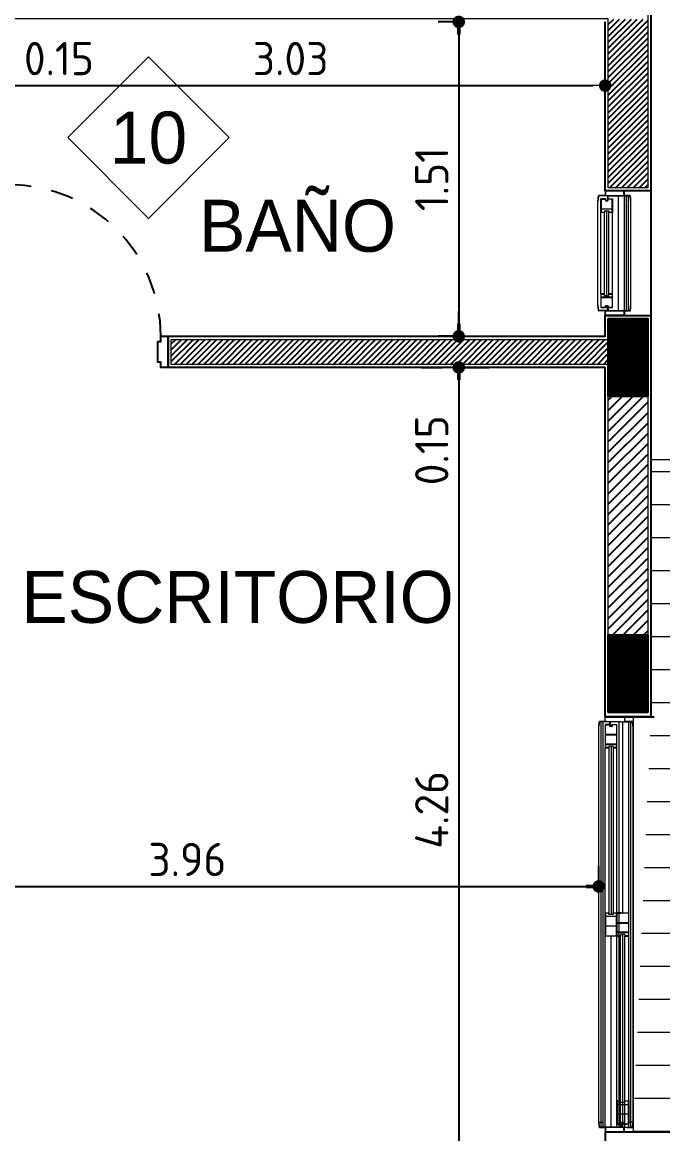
# Model space of a CAD drawing. Extents: x 233 to 569, y -241 to -74.
# Drawn here: x 253.96 to 257.04, y -186.15 to -180.8 of the extents above; entities that cross this region are included whole.
import ezdxf
from ezdxf.enums import TextEntityAlignment as Align

# ---------------------------------------------------------------- set-up
doc = ezdxf.new("R2010")
doc.units = 0
doc.header["$MEASUREMENT"] = 0
doc.linetypes.add('ACAD_ISO02W100', pattern=[15, 12, -3])
doc.linetypes.add('DOT2', pattern=[0.125, 0, -0.125])
doc.layers.get('0').update_dxf_attribs({"linetype": 'CONTINUOUS', "lineweight": 50})
doc.layers.get('DEFPOINTS').update_dxf_attribs({"linetype": 'CONTINUOUS'})
for name, color, linetype in [('2D PB ABERTURAS CORTE', 1, 'CONTINUOUS'), ('2D PB MUROS MAMP. HATCH', 10, 'CONTINUOUS'), ('2D PB MUROS MAMPOSTERIAS', 1, 'CONTINUOUS'), ('2D PB MUROS REVOQUES', 7, 'CONTINUOUS'), ('2D PB SOLADO DECK EXTERIOR', 9, 'CONTINUOUS'), ('2D PLATEA ESTRUCTURA COLUMNAS BORDES', 7, 'CONTINUOUS'), ('2D PLATEA ESTRUCTURA COLUMNAS HATCH', 92, 'CONTINUOUS')]:
    doc.layers.add(name, color=color, linetype=linetype)
for name, color, linetype, lineweight in [('2D PB ABERTURAS VISTA', 1, 'CONTINUOUS', 9), ('AUXILIAR', 8, 'CONTINUOUS', 9), ('COTAS', 1, 'CONTINUOUS', 9), ('GRAFISMOS', 8, 'CONTINUOUS', 13), ('TEXTOGREEN', 3, 'CONTINUOUS', 40)]:
    doc.layers.add(name, color=color, linetype=linetype, lineweight=lineweight)
doc.styles.add('ARIAL', font='')
doc.styles.get("Standard").update_dxf_attribs({"font": 'bahnschrift.ttf'})
doc.styles.add('SWISSLTCNBT', font='bahnschrift.ttf')
doc.styles.get('ARIAL').set_extended_font_data('DIN')
doc.dimstyles.new('PLANTA', dxfattribs={"dimscale": 0, "dimtxt": 0.16, "dimasz": 0.06, "dimexe": 0.18, "dimexo": 0, "dimgap": 0.05, "dimtad": 1, "dimzin": 0, "dimdsep": 46, "dimtxsty": 'ARIAL', "dimblk1": 'DOT', "dimblk2": 'DOT', "dimsah": 1, "dimcen": 0.09, "dimclrd": 1, "dimclre": 1, "dimclrt": 3, "dimadec": 0, "dimazin": 0, "dimtfac": 1, "dimtofl": 0, "dimtmove": 0, "dimatfit": 3, "dimldrblk": 'DOT', "dimfxl": 0.18, "dimtolj": 1, "dimtzin": 0, "dimarcsym": 0})
pattern_1 = [(45, (-132.286063, -53.149484), (-0.0141421356, 0.0141421356), [])]

# ---------------------------------------------------------------- blocks, each defined once
blk = doc.blocks.new('_DOT')
at = {"color": 0, "linetype": 'ByBlock'}
blk.add_line((-0.5, 0), (-1, 0), dxfattribs=at)
at = {"color": 0, "linetype": 'ByBlock', "const_width": 0.5}
blk.add_lwpolyline([(-0.25, 0, 1), (0.25, 0, 1)], format="xyb", close=True, dxfattribs=at)
blk = doc.blocks.new('*D170')
at = {"color": 1, "linetype": 'DOT2', "lineweight": -2, "transparency": 16777216}
for p, q in [((256.0563, -180.8003), (255.8759, -180.8003)), ((256.0563, -182.3138), (255.8759, -182.3138))]:
    blk.add_line(p, q, dxfattribs=at)
at = {"color": 1, "lineweight": -2, "transparency": 16777216}
blk.add_line((256.0559, -180.8603), (256.0559, -182.2538), dxfattribs=at)
at = {"layer": 'DEFPOINTS', "color": 0, "transparency": 16777216}
for p in [(256.0563, -180.8003), (256.0559, -182.3138), (256.0563, -182.3138)]:
    blk.add_point(p, dxfattribs=at)
at = {"color": 1, "lineweight": -2, "transparency": 16777216, "xscale": 0.06, "yscale": 0.06, "zscale": 0.06}
for p, rotation in [((256.0559, -180.8003), 90), ((256.0559, -182.3138), 270)]:
    blk.add_blockref('_DOT', p, dxfattribs=dict(at, rotation=rotation))
at = {"color": 3, "transparency": 16777216, "insert": (255.9259, -181.557), "char_height": 0.16, "attachment_point": 5, "rotation": 90, "style": 'ARIAL'}
blk.add_mtext('\\A1;1.51', dxfattribs=at)
blk = doc.blocks.new('*D171')
at = {"color": 1, "linetype": 'DOT2', "lineweight": -2, "transparency": 16777216}
for p, q in [((256.0559, -182.4638), (256.2359, -182.4638)), ((256.0559, -186.7226), (256.2359, -186.7226))]:
    blk.add_line(p, q, dxfattribs=at)
at = {"color": 1, "lineweight": -2, "transparency": 16777216}
blk.add_line((256.0559, -182.5238), (256.0559, -186.6626), dxfattribs=at)
at = {"layer": 'DEFPOINTS', "color": 0, "transparency": 16777216}
for p in [(256.0559, -182.4638), (256.0559, -186.7226), (256.0559, -186.7226)]:
    blk.add_point(p, dxfattribs=at)
at = {"color": 1, "lineweight": -2, "transparency": 16777216, "xscale": 0.06, "yscale": 0.06, "zscale": 0.06}
for p, rotation in [((256.0559, -182.4638), 90), ((256.0559, -186.7226), 270)]:
    blk.add_blockref('_DOT', p, dxfattribs=dict(at, rotation=rotation))
at = {"color": 3, "transparency": 16777216, "insert": (255.9259, -184.5932), "char_height": 0.16, "attachment_point": 5, "rotation": 90, "style": 'ARIAL'}
blk.add_mtext('\\A1;4.26', dxfattribs=at)
blk = doc.blocks.new('*D172')
at = {"color": 1, "linetype": 'DOT2', "lineweight": -2, "transparency": 16777216}
for p, q in [((252.7709, -184.9621), (252.7709, -184.7821)), ((256.7292, -184.9621), (256.7292, -184.7821))]:
    blk.add_line(p, q, dxfattribs=at)
at = {"color": 1, "lineweight": -2, "transparency": 16777216}
blk.add_line((252.8309, -184.9621), (256.6692, -184.9621), dxfattribs=at)
at = {"layer": 'DEFPOINTS', "color": 0, "transparency": 16777216}
for p in [(252.7709, -184.9621), (256.7292, -184.9621), (256.7292, -184.9621)]:
    blk.add_point(p, dxfattribs=at)
at = {"color": 1, "lineweight": -2, "transparency": 16777216, "xscale": 0.06, "yscale": 0.06, "zscale": 0.06, "rotation": 180}
blk.add_blockref('_DOT', (252.7709, -184.9621), dxfattribs=at)
at = {"color": 1, "lineweight": -2, "transparency": 16777216, "xscale": 0.06, "yscale": 0.06, "zscale": 0.06}
blk.add_blockref('_DOT', (256.7292, -184.9621), dxfattribs=at)
at = {"color": 3, "transparency": 16777216, "insert": (254.75, -184.8321), "char_height": 0.16, "attachment_point": 5, "style": 'ARIAL'}
blk.add_mtext('\\A1;3.96', dxfattribs=at)
blk = doc.blocks.new('*D176')
at = {"color": 1, "lineweight": -2, "transparency": 16777216}
for p, q in [((256.0559, -182.2538), (256.0559, -182.1938)), ((256.0559, -182.5238), (256.0559, -183.1409))]:
    blk.add_line(p, q, dxfattribs=at)
at = {"color": 1, "linetype": 'DOT2', "lineweight": -2, "transparency": 16777216}
for p, q in [((255.8759, -182.3138), (256.2359, -182.3138)), ((255.8759, -182.4638), (256.2359, -182.4638))]:
    blk.add_line(p, q, dxfattribs=at)
at = {"layer": 'DEFPOINTS', "color": 0, "transparency": 16777216}
for p in [(255.8759, -182.3138), (255.8759, -182.4638), (256.0559, -182.4638)]:
    blk.add_point(p, dxfattribs=at)
at = {"color": 1, "lineweight": -2, "transparency": 16777216, "xscale": 0.06, "yscale": 0.06, "zscale": 0.06}
for p, rotation in [((256.0559, -182.3138), 270), ((256.0559, -182.4638), 90)]:
    blk.add_blockref('_DOT', p, dxfattribs=dict(at, rotation=rotation))
at = {"color": 3, "transparency": 16777216, "insert": (255.9259, -182.8624), "char_height": 0.16, "attachment_point": 5, "rotation": 90, "style": 'ARIAL'}
blk.add_mtext('\\A1;0.15', dxfattribs=at)
blk = doc.blocks.new('*D217')
at = {"layer": 'COTAS', "color": 1, "linetype": 'DOT2', "lineweight": -2, "transparency": 16777216}
for p, q in [((253.7335, -181.107), (253.7335, -180.927)), ((256.7603, -181.107), (256.7603, -180.927))]:
    blk.add_line(p, q, dxfattribs=at)
at = {"layer": 'COTAS', "color": 1, "lineweight": -2, "transparency": 16777216}
blk.add_line((253.7935, -181.107), (256.7003, -181.107), dxfattribs=at)
at = {"layer": 'DEFPOINTS', "color": 0, "transparency": 16777216}
for p in [(253.7335, -181.107), (256.7603, -181.107), (256.7603, -181.107)]:
    blk.add_point(p, dxfattribs=at)
at = {"layer": 'COTAS', "color": 1, "lineweight": -2, "transparency": 16777216, "xscale": 0.06, "yscale": 0.06, "zscale": 0.06, "rotation": 180}
blk.add_blockref('_DOT', (253.7335, -181.107), dxfattribs=at)
at = {"layer": 'COTAS', "color": 1, "lineweight": -2, "transparency": 16777216, "xscale": 0.06, "yscale": 0.06, "zscale": 0.06}
blk.add_blockref('_DOT', (256.7603, -181.107), dxfattribs=at)
at = {"layer": 'COTAS', "color": 3, "transparency": 16777216, "insert": (255.2469, -180.977), "char_height": 0.16, "attachment_point": 5, "style": 'ARIAL'}
blk.add_mtext('\\A1;3.03', dxfattribs=at)
blk = doc.blocks.new('*D218')
at = {"layer": 'COTAS', "color": 1, "linetype": 'DOT2', "lineweight": -2, "transparency": 16777216}
for p, q in [((253.5835, -181.1862), (253.5835, -180.927)), ((253.7335, -181.1862), (253.7335, -180.927))]:
    blk.add_line(p, q, dxfattribs=at)
at = {"layer": 'COTAS', "color": 1, "lineweight": -2, "transparency": 16777216}
for p, q in [((253.5235, -181.107), (253.4635, -181.107)), ((253.7935, -181.107), (254.4107, -181.107))]:
    blk.add_line(p, q, dxfattribs=at)
at = {"layer": 'DEFPOINTS', "color": 0, "transparency": 16777216}
for p in [(253.7335, -181.107), (253.5835, -181.1862), (253.7335, -181.1862)]:
    blk.add_point(p, dxfattribs=at)
at = {"layer": 'COTAS', "color": 1, "lineweight": -2, "transparency": 16777216, "xscale": 0.06, "yscale": 0.06, "zscale": 0.06}
blk.add_blockref('_DOT', (253.5835, -181.107), dxfattribs=at)
at = {"layer": 'COTAS', "color": 1, "lineweight": -2, "transparency": 16777216, "xscale": 0.06, "yscale": 0.06, "zscale": 0.06, "rotation": 180}
blk.add_blockref('_DOT', (253.7335, -181.107), dxfattribs=at)
at = {"layer": 'COTAS', "color": 3, "transparency": 16777216, "insert": (254.1321, -180.977), "char_height": 0.16, "attachment_point": 5, "style": 'ARIAL'}
blk.add_mtext('\\A1;0.15', dxfattribs=at)

msp = doc.modelspace()

# ---------------------------------------------------------------- hatches: boundary and pattern name
at = {"layer": '2D PB MUROS MAMP. HATCH'}
h = msp.add_hatch(dxfattribs=at)
h.set_pattern_fill('_USER', color=256, scale=0.02, angle=45, pattern_type=0)
h.set_pattern_definition(pattern_1)
h.paths.add_polyline_path([(256.7753, -181.5988), (256.9653, -181.5988), (256.9653, -180.7871), (256.7753, -180.7871)])
h = msp.add_hatch(dxfattribs=at)
h.set_pattern_fill('_USER', color=256, scale=0.02, angle=45, pattern_type=0)
h.set_pattern_definition(pattern_1)
h.paths.add_polyline_path([(254.6723, -182.3288), (254.6723, -182.4488), (256.7753, -182.4488), (256.7753, -182.3288)])
h = msp.add_hatch(dxfattribs=at)
h.set_pattern_fill('JIS_WOOD', color=256, scale=0.05)
h.set_pattern_definition([(45, (234.9429, -54.853924), (-0.025, 0.025), [])])
h.paths.add_polyline_path([(256.9653, -182.6023), (256.7753, -182.6023), (256.7753, -183.7503), (256.9653, -183.7503)])
at = {"layer": '2D PLATEA ESTRUCTURA COLUMNAS HATCH'}
h = msp.add_hatch(dxfattribs=at)
h.set_pattern_fill('NET', color=256, scale=0.002, angle=90)
h.set_pattern_definition([(90, (234.056639, -58.9674053), (-0.00635, 2e-18), []), (180, (234.056639, -58.9674053), (-2e-18, -0.00635), [])])
h.paths.add_polyline_path([(256.9653, -182.2288), (256.7753, -182.2288), (256.7753, -182.6023), (256.9653, -182.6024)])
h = msp.add_hatch(dxfattribs=at)
h.set_pattern_fill('NET', color=256, scale=0.002, angle=90)
h.set_pattern_definition([(90, (234.056639, -60.488879), (-0.00635, 2e-18), []), (180, (234.056639, -60.488879), (-2e-18, -0.00635), [])])
h.paths.add_polyline_path([(256.9653, -183.7503), (256.7753, -183.7503), (256.7753, -184.1238), (256.9653, -184.1238)])
at = {"layer": 'AUXILIAR', "lineweight": 9}
h = msp.add_hatch(dxfattribs=at)
h.set_pattern_fill('LINE', color=256, scale=0.05)
h.set_pattern_definition([(0, (234.9429, -54.85392), (0, 0.15875), [])])
h.paths.add_polyline_path([(256.9803, -182.9092), (256.9803, -184.1449), (256.8947, -186.1449), (257.1578, -186.1449), (257.1578, -185.5873, -0.414214), (257.7154, -186.1449), (257.8654, -186.1449), (257.8654, -182.9092)])

# ---------------------------------------------------------------- linework, layer by layer
at = {"layer": '2D PB ABERTURAS CORTE'}
msp.add_lwpolyline([(254.6573, -182.3138), (254.6573, -182.4638), (254.6223, -182.4638), (254.6223, -182.4388), (254.6073, -182.4388), (254.6073, -182.3388), (254.6223, -182.3388), (254.6223, -182.3138)], close=True, dxfattribs=at)
at = {"layer": '2D PB ABERTURAS CORTE', "linetype": 'ACAD_ISO02W100', "ltscale": 0.009}
msp.add_arc((253.8923, -182.3138), 0.73, 0, 90, dxfattribs=at)
at = {"layer": '2D PB ABERTURAS VISTA', "color": 1}
for p, q in [((256.7711, -181.6384), (256.7298, -181.6384)), ((256.7593, -181.6363), (256.7303, -181.6363)), ((256.8528, -181.6138), (256.7603, -181.6138)), ((256.7603, -181.6138), (256.7603, -181.6353)), ((256.7603, -181.6348), (256.7603, -181.6353)), ((256.7624, -181.6158), (256.7624, -181.6358)), ((256.8507, -181.6158), (256.7624, -181.6158)), ((256.7629, -181.6363), (256.8502, -181.6363)), ((256.7721, -181.6394), (256.7721, -181.6596)), ((256.774, -181.66), (256.774, -181.6394)), ((256.775, -181.6384), (256.8379, -181.6384)), ((256.775, -181.6384), (256.8791, -181.6384)), ((256.8408, -181.6384), (256.8791, -181.6384)), ((256.8448, -181.6363), (256.8502, -181.6363)), ((256.8507, -181.6358), (256.8507, -181.6158)), ((256.8528, -181.6353), (256.8528, -181.6138)), ((256.8528, -181.6348), (256.8528, -181.6353)), ((256.8785, -181.6363), (256.8538, -181.6363)), ((256.8538, -181.6363), (256.871, -181.6363)), ((256.8538, -181.6363), (256.8785, -181.6363)), ((256.7621, -181.6522), (256.7621, -181.66)), ((256.7631, -181.6517), (256.7626, -181.6517)), ((256.7629, -181.661), (256.768, -181.6619)), ((256.7636, -181.6596), (256.7636, -181.6522)), ((256.768, -181.6604), (256.7636, -181.6596)), ((256.7721, -181.6596), (256.768, -181.6604)), ((256.768, -181.6619), (256.7731, -181.661)), ((256.7621, -182.1754), (256.7621, -182.1676)), ((256.7631, -182.1759), (256.7626, -182.1759)), ((256.7629, -182.1665), (256.768, -182.1657)), ((256.768, -182.1672), (256.7636, -182.168)), ((256.7636, -182.168), (256.7636, -182.1754)), ((256.768, -182.1657), (256.7731, -182.1665)), ((256.7721, -182.1679), (256.768, -182.1672)), ((256.7721, -182.1882), (256.7721, -182.1679)), ((256.774, -182.1676), (256.774, -182.1882)), ((256.7711, -182.1892), (256.7298, -182.1892)), ((256.7593, -182.1913), (256.7303, -182.1913)), ((256.7603, -182.2138), (256.7603, -182.1923)), ((256.7603, -182.1928), (256.7603, -182.1923)), ((256.8528, -182.2138), (256.7603, -182.2138)), ((256.7624, -182.2117), (256.7624, -182.1918)), ((256.8507, -182.2117), (256.7624, -182.2117)), ((256.7629, -182.1913), (256.8502, -182.1913)), ((256.775, -182.1892), (256.8379, -182.1892)), ((256.775, -182.1892), (256.8791, -182.1892)), ((256.8408, -182.1892), (256.8791, -182.1892)), ((256.8448, -182.1913), (256.8502, -182.1913)), ((256.8507, -182.1918), (256.8507, -182.2117)), ((256.8528, -182.1928), (256.8528, -182.1923)), ((256.8528, -182.1923), (256.8528, -182.2138)), ((256.8785, -182.1913), (256.8538, -182.1913)), ((256.8538, -182.1913), (256.871, -182.1913)), ((256.8538, -182.1913), (256.8785, -182.1913)), ((256.7593, -184.1675), (256.7346, -184.1675)), ((256.7593, -184.1675), (256.7421, -184.1675)), ((256.7683, -184.1675), (256.7629, -184.1675)), ((256.8528, -184.1659), (256.8528, -184.1664)), ((256.8381, -186.1203), (256.734, -186.1203)), ((256.7723, -186.1203), (256.734, -186.1203)), ((256.7593, -186.1224), (256.7346, -186.1224)), ((256.7346, -186.1224), (256.7593, -186.1224)), ((256.7593, -186.1224), (256.7421, -186.1224)), ((256.7603, -186.1234), (256.7603, -186.1449)), ((256.7603, -186.1239), (256.7603, -186.1234)), ((256.7624, -186.1229), (256.7624, -186.1429)), ((256.7683, -186.1224), (256.7629, -186.1224)), ((256.8502, -186.1224), (256.7629, -186.1224)), ((256.8381, -186.1203), (256.7752, -186.1203)), ((256.8392, -186.0987), (256.8392, -186.1193)), ((256.8451, -186.0968), (256.84, -186.0977)), ((256.841, -186.0991), (256.8451, -186.0984)), ((256.841, -186.1193), (256.841, -186.0991)), ((256.842, -186.1203), (256.8898, -186.1203)), ((256.8502, -186.0977), (256.8451, -186.0968)), ((256.8451, -186.0984), (256.8495, -186.0991)), ((256.8495, -186.0991), (256.8495, -186.1065)), ((256.85, -186.107), (256.8505, -186.107)), ((256.8507, -186.1429), (256.8507, -186.1229)), ((256.851, -186.1065), (256.851, -186.0987)), ((256.8528, -186.1239), (256.8528, -186.1234)), ((256.8528, -186.1449), (256.8528, -186.1234)), ((256.8893, -186.1224), (256.8538, -186.1224)), ((256.8645, -186.1224), (256.8893, -186.1224)), ((256.7603, -186.1449), (256.8528, -186.1449)), ((256.7624, -186.1429), (256.8507, -186.1429))]:
    msp.add_line(p, q, dxfattribs=at)
at = {"layer": '2D PB ABERTURAS VISTA', "color": 251}
for p, q in [((256.8246, -182.1892), (256.8246, -181.6384)), ((256.8528, -182.1892), (256.8528, -181.6384)), ((256.8626, -182.1892), (256.8626, -181.6384)), ((256.8728, -182.1892), (256.8728, -181.6384)), ((256.7244, -182.1667), (256.7244, -181.6609)), ((256.8845, -182.1667), (256.8845, -181.6609)), ((256.7391, -182.109), (256.7393, -181.7186)), ((256.7959, -182.109), (256.7959, -181.7186)), ((256.7292, -186.0969), (256.7292, -184.193)), ((256.7403, -186.1203), (256.7403, -184.1695)), ((256.7505, -186.1203), (256.7505, -184.1695)), ((256.8272, -185.5886), (256.8272, -184.1695)), ((256.8451, -185.0886), (256.8451, -184.1695)), ((256.874, -185.6449), (256.874, -184.1695)), ((256.884, -186.1203), (256.884, -184.1695)), ((256.8947, -186.0969), (256.8947, -184.193)), ((256.7603, -186.1203), (256.7603, -184.2955)), ((256.8172, -186.1203), (256.8172, -184.2955)), ((256.874, -186.1203), (256.874, -185.1449)), ((256.7885, -186.1203), (256.7885, -185.2013)), ((256.8272, -186.1203), (256.8272, -185.2013)), ((256.7296, -186.0968), (256.7501, -186.0968)), ((256.8942, -186.0968), (256.8738, -186.0968))]:
    msp.add_line(p, q, dxfattribs=at)
at = {"layer": '2D PB ABERTURAS VISTA'}
for p, q in [((256.7393, -181.7186), (256.7393, -181.6517)), ((256.7597, -181.6517), (256.7393, -181.6517)), ((256.7409, -181.6532), (256.7597, -181.6532)), ((256.7409, -181.6532), (256.7409, -181.6991)), ((256.7597, -181.6517), (256.7597, -181.6532)), ((256.7758, -181.6517), (256.7962, -181.6517)), ((256.7758, -181.6517), (256.7758, -181.6532)), ((256.7946, -181.6532), (256.7758, -181.6532)), ((256.7946, -181.6991), (256.7946, -181.6532)), ((256.7962, -181.6517), (256.7962, -181.7186)), ((256.7579, -181.7186), (256.7393, -181.7186)), ((256.7409, -181.7027), (256.7409, -181.716)), ((256.7419, -181.7001), (256.7936, -181.7001)), ((256.7419, -181.7001), (256.7936, -181.7001)), ((256.7936, -181.7017), (256.7419, -181.7017)), ((256.7936, -181.7017), (256.7419, -181.7017)), ((256.7419, -181.717), (256.7579, -181.717)), ((256.7579, -181.7106), (256.7782, -181.7106)), ((256.7579, -181.7106), (256.7579, -181.7186)), ((256.7579, -182.109), (256.7579, -181.7186)), ((256.768, -182.1169), (256.768, -181.7106)), ((256.7782, -181.7106), (256.7782, -181.7186)), ((256.7782, -181.717), (256.7936, -181.717)), ((256.7782, -182.109), (256.7782, -181.7186)), ((256.7962, -181.7186), (256.7782, -181.7186)), ((256.7946, -181.716), (256.7946, -181.7027)), ((256.7579, -182.109), (256.7393, -182.109)), ((256.7393, -182.109), (256.7393, -182.1759)), ((256.7409, -182.1249), (256.7409, -182.1116)), ((256.7419, -182.1106), (256.7579, -182.1106)), ((256.7936, -182.1259), (256.7419, -182.1259)), ((256.7936, -182.1259), (256.7419, -182.1259)), ((256.7579, -182.1169), (256.7579, -182.109)), ((256.7579, -182.1169), (256.7782, -182.1169)), ((256.7782, -182.1169), (256.7782, -182.109)), ((256.7962, -182.109), (256.7782, -182.109)), ((256.7782, -182.1106), (256.7936, -182.1106)), ((256.7946, -182.1116), (256.7946, -182.1249)), ((256.7962, -182.1759), (256.7962, -182.109)), ((256.7597, -182.1759), (256.7393, -182.1759)), ((256.7409, -182.1744), (256.7409, -182.1285)), ((256.7409, -182.1744), (256.7597, -182.1744)), ((256.7419, -182.1275), (256.7936, -182.1275)), ((256.7419, -182.1275), (256.7936, -182.1275)), ((256.7597, -182.1759), (256.7597, -182.1744)), ((256.7946, -182.1744), (256.7758, -182.1744)), ((256.7758, -182.1759), (256.7758, -182.1744)), ((256.7758, -182.1759), (256.7962, -182.1759)), ((256.7946, -182.1285), (256.7946, -182.1744)), ((256.7603, -184.1449), (256.8528, -184.1449)), ((256.7603, -184.1664), (256.7603, -184.1449)), ((256.8528, -184.1449), (256.8528, -184.1664)), ((256.7826, -184.1695), (256.734, -184.1695)), ((256.7346, -184.1675), (256.7593, -184.1675)), ((256.7603, -184.1659), (256.7603, -184.1664)), ((256.7603, -184.1828), (256.7603, -184.2955)), ((256.7807, -184.1828), (256.7603, -184.1828)), ((256.7619, -184.1844), (256.7807, -184.1844)), ((256.7619, -184.2302), (256.7619, -184.1844)), ((256.7807, -184.1828), (256.7807, -184.1844)), ((256.7826, -184.1912), (256.7826, -184.1695)), ((256.7885, -184.1931), (256.7834, -184.1922)), ((256.7844, -184.1695), (256.7844, -184.1908)), ((256.8381, -184.1695), (256.7844, -184.1695)), ((256.7844, -184.1908), (256.7885, -184.1915)), ((256.7885, -184.1915), (256.7929, -184.1907)), ((256.7936, -184.1922), (256.7885, -184.1931)), ((256.7929, -184.1907), (256.7929, -184.1833)), ((256.7934, -184.1828), (256.7939, -184.1828)), ((256.7944, -184.1833), (256.7944, -184.1912)), ((256.7968, -184.1828), (256.8172, -184.1828)), ((256.7968, -184.1828), (256.7968, -184.1844)), ((256.8156, -184.1844), (256.7968, -184.1844)), ((256.8156, -184.1844), (256.8156, -184.2302)), ((256.8172, -184.2955), (256.8172, -184.1828)), ((256.8381, -184.1695), (256.8898, -184.1695)), ((256.8893, -184.1675), (256.8538, -184.1675)), ((256.8645, -184.1675), (256.8893, -184.1675)), ((256.7619, -184.276), (256.7619, -184.2338)), ((256.8146, -184.2313), (256.7629, -184.2313)), ((256.7629, -184.2328), (256.8146, -184.2328)), ((256.8156, -184.2338), (256.8156, -184.276)), ((256.7603, -184.2955), (256.7783, -184.2955)), ((256.7619, -184.2929), (256.7619, -184.2796)), ((256.8146, -184.277), (256.7629, -184.277)), ((256.7629, -184.2786), (256.8146, -184.2786)), ((256.7783, -184.2939), (256.7629, -184.2939)), ((256.7783, -184.2876), (256.7783, -184.2955)), ((256.7986, -184.2876), (256.7783, -184.2876)), ((256.7783, -184.2955), (256.7783, -185.0965)), ((256.7885, -184.2876), (256.7885, -185.0965)), ((256.7986, -184.2876), (256.7986, -184.2955)), ((256.8146, -184.2939), (256.7986, -184.2939)), ((256.7986, -184.2955), (256.7986, -185.0965)), ((256.7986, -184.2955), (256.8172, -184.2955)), ((256.8156, -184.2796), (256.8156, -184.2929)), ((256.7603, -185.0886), (256.7783, -185.0886)), ((256.7603, -185.2013), (256.7603, -185.0886)), ((256.7619, -185.0912), (256.7619, -185.1045)), ((256.7619, -185.1081), (256.7619, -185.1503)), ((256.7783, -185.0901), (256.7629, -185.0901)), ((256.7629, -185.1055), (256.8146, -185.1055)), ((256.8146, -185.107), (256.7629, -185.107)), ((256.7783, -185.0965), (256.7783, -185.0886)), ((256.7986, -185.0965), (256.7783, -185.0965)), ((256.7986, -185.0965), (256.7986, -185.0886)), ((256.7986, -185.0886), (256.8172, -185.0886)), ((256.8146, -185.0901), (256.7986, -185.0901)), ((256.8156, -185.1045), (256.8156, -185.0912)), ((256.8156, -185.1503), (256.8156, -185.1081)), ((256.8169, -185.0886), (256.8169, -185.2013)), ((256.8373, -185.0886), (256.8169, -185.0886)), ((256.8172, -185.0886), (256.8172, -185.2013)), ((256.8185, -185.0901), (256.8373, -185.0901)), ((256.8185, -185.136), (256.8185, -185.0901)), ((256.8373, -185.0886), (256.8738, -185.0886)), ((256.8722, -185.0901), (256.8373, -185.0901)), ((256.8722, -185.0901), (256.8722, -185.136)), ((256.8738, -185.2013), (256.8738, -185.0886)), ((256.7619, -185.1538), (256.7619, -185.1997)), ((256.7629, -185.1513), (256.8146, -185.1513)), ((256.8146, -185.1528), (256.7629, -185.1528)), ((256.8156, -185.1997), (256.8156, -185.1538)), ((256.8185, -185.1818), (256.8185, -185.1396)), ((256.8712, -185.137), (256.8195, -185.137)), ((256.8195, -185.1386), (256.8712, -185.1386)), ((256.8722, -185.1396), (256.8722, -185.1818)), ((256.8172, -185.2013), (256.7603, -185.2013)), ((256.7619, -185.1997), (256.8156, -185.1997)), ((256.7783, -185.1997), (256.7783, -185.2013)), ((256.7885, -185.1997), (256.7885, -185.2013)), ((256.7986, -185.1997), (256.7986, -185.2013)), ((256.8169, -185.2013), (256.8349, -185.2013)), ((256.8185, -185.1987), (256.8185, -185.1854)), ((256.8712, -185.1828), (256.8195, -185.1828)), ((256.8195, -185.1844), (256.8712, -185.1844)), ((256.8349, -185.1997), (256.8195, -185.1997)), ((256.8349, -185.1934), (256.8349, -185.2013)), ((256.8552, -185.1934), (256.8349, -185.1934)), ((256.8349, -186.1203), (256.8349, -185.2013)), ((256.8451, -186.1203), (256.8451, -185.1934)), ((256.8552, -185.1934), (256.8552, -185.2013)), ((256.8712, -185.1997), (256.8552, -185.1997)), ((256.8552, -186.1203), (256.8552, -185.2013)), ((256.8552, -185.2013), (256.8738, -185.2013)), ((256.8722, -185.1854), (256.8722, -185.1987)), ((256.8169, -185.9944), (256.8349, -185.9944)), ((256.8169, -186.107), (256.8169, -185.9944)), ((256.8185, -185.9969), (256.8185, -186.0103)), ((256.8185, -186.0138), (256.8185, -186.056)), ((256.8349, -185.9959), (256.8195, -185.9959)), ((256.8195, -186.0113), (256.8712, -186.0113)), ((256.8712, -186.0128), (256.8195, -186.0128)), ((256.8349, -186.0023), (256.8349, -185.9944)), ((256.8552, -186.0023), (256.8349, -186.0023)), ((256.8552, -185.9944), (256.8738, -185.9944)), ((256.8552, -186.0023), (256.8552, -185.9944)), ((256.8712, -185.9959), (256.8552, -185.9959)), ((256.8722, -186.0103), (256.8722, -185.9969)), ((256.8722, -186.056), (256.8722, -186.0138)), ((256.8738, -185.9944), (256.8738, -186.107)), ((256.8185, -186.0596), (256.8185, -186.1055)), ((256.8195, -186.0571), (256.8712, -186.0571)), ((256.8712, -186.0586), (256.8195, -186.0586)), ((256.8722, -186.1055), (256.8722, -186.0596)), ((256.8373, -186.107), (256.8169, -186.107)), ((256.8185, -186.1055), (256.8373, -186.1055)), ((256.8373, -186.107), (256.8373, -186.1055)), ((256.8722, -186.1055), (256.8534, -186.1055)), ((256.8534, -186.107), (256.8534, -186.1055)), ((256.8534, -186.107), (256.8738, -186.107))]:
    msp.add_line(p, q, dxfattribs=at)
at = {"layer": '2D PB ABERTURAS VISTA', "color": 1}
for centre, radius, start, end in [((256.8012, -181.6599), 0.0768, 163.8724, 180.7743), ((256.8012, -181.6599), 0.0753, 163.9866, 180.1015), ((256.7303, -181.6394), 0.00307, 90, 163.8724), ((256.7298, -181.6394), 0.00102, 90, 163.9866), ((256.7593, -181.6353), 0.00102, 270, 0), ((256.7629, -181.6358), 0.000512, 180, 270), ((256.7711, -181.6394), 0.00102, 0, 90), ((256.775, -181.6394), 0.00102, 90, 180), ((256.8502, -181.6358), 0.000512, 270, 0), ((256.8538, -181.6353), 0.00102, 180, 270), ((256.8785, -181.6394), 0.00307, 16.1276, 90), ((256.8791, -181.6394), 0.00102, 16.0134, 90), ((256.8077, -181.6599), 0.0753, 359.8985, 16.0134), ((256.8077, -181.6599), 0.0768, 359.2257, 16.1276), ((256.7254, -181.6609), 0.00102, 180.7743, 60.4385), ((256.7626, -181.6522), 0.000512, 90, 180), ((256.7631, -181.66), 0.00102, 180, 260), ((256.7631, -181.6522), 0.000512, 360, 90), ((256.7729, -181.66), 0.00102, 280, 0), ((256.8835, -181.6609), 0.00102, 119.5615, 359.2257), ((256.7254, -182.1667), 0.00102, 299.5615, 179.2257), ((256.8012, -182.1677), 0.0768, 179.2257, 196.1276), ((256.8012, -182.1677), 0.0753, 179.8985, 196.0134), ((256.7631, -182.1676), 0.00102, 100, 180), ((256.7626, -182.1754), 0.000512, 180, 270), ((256.7631, -182.1754), 0.000512, 270, 0), ((256.7729, -182.1676), 0.00102, 0, 80), ((256.8077, -182.1677), 0.0753, 343.9866, 0.1015), ((256.8077, -182.1677), 0.0768, 343.8724, 0.7743), ((256.8835, -182.1667), 0.00102, 0.7743, 240.4385), ((256.7303, -182.1882), 0.00307, 196.1276, 270), ((256.7298, -182.1882), 0.00102, 196.0134, 270), ((256.7593, -182.1923), 0.00102, 0, 90), ((256.7629, -182.1918), 0.000512, 90, 180), ((256.7711, -182.1882), 0.00102, 270, 0), ((256.775, -182.1882), 0.00102, 180, 270), ((256.8502, -182.1918), 0.000512, 0, 90), ((256.8538, -182.1923), 0.00102, 90, 180), ((256.8785, -182.1882), 0.00307, 270, 343.8724), ((256.8791, -182.1882), 0.00102, 270, 343.9866), ((256.8898, -184.1705), 0.00102, 16.0134, 90), ((256.7296, -186.0978), 0.00102, 299.5615, 179.2257), ((256.8054, -186.0988), 0.0768, 179.2257, 196.1276), ((256.8054, -186.0988), 0.0753, 179.8985, 196.0134), ((256.7346, -186.1193), 0.00307, 196.1276, 270), ((256.734, -186.1193), 0.00102, 196.0134, 270), ((256.7593, -186.1234), 0.00102, 0, 90), ((256.7629, -186.1229), 0.000512, 90, 180), ((256.8381, -186.1193), 0.00102, 270, 0), ((256.8402, -186.0987), 0.00102, 100, 180), ((256.842, -186.1193), 0.00102, 180, 270), ((256.85, -186.1065), 0.000512, 180, 270), ((256.85, -186.0987), 0.00102, 0, 80), ((256.8502, -186.1229), 0.000512, 0, 90), ((256.8505, -186.1065), 0.000512, 270, 0), ((256.8538, -186.1234), 0.00102, 90, 180), ((256.8893, -186.1193), 0.00307, 270, 343.8724), ((256.8898, -186.1193), 0.00102, 270, 343.9866), ((256.8185, -186.0988), 0.0753, 343.9866, 0.1015), ((256.8185, -186.0988), 0.0768, 343.8724, 0.7743), ((256.8942, -186.0978), 0.00102, 0.7743, 240.4385)]:
    msp.add_arc(centre, radius, start, end, dxfattribs=at)
at = {"layer": '2D PB ABERTURAS VISTA'}
for centre, radius, start, end in [((256.7419, -181.6991), 0.00102, 180, 270), ((256.7419, -181.6991), 0.00102, 180, 270), ((256.7936, -181.6991), 0.00102, 270, 0), ((256.7936, -181.6991), 0.00102, 270, 0), ((256.7419, -181.7027), 0.00102, 90, 180), ((256.7419, -181.7027), 0.00102, 90, 180), ((256.7419, -181.716), 0.00102, 180, 270), ((256.7936, -181.7027), 0.00102, 0, 90), ((256.7936, -181.7027), 0.00102, 0, 90), ((256.7936, -181.716), 0.00102, 270, 0), ((256.7419, -182.1116), 0.00102, 90, 180), ((256.7419, -182.1249), 0.00102, 180, 270), ((256.7419, -182.1249), 0.00102, 180, 270), ((256.7936, -182.1116), 0.00102, 0, 90), ((256.7936, -182.1249), 0.00102, 270, 0), ((256.7936, -182.1249), 0.00102, 270, 0), ((256.7419, -182.1285), 0.00102, 90, 180), ((256.7419, -182.1285), 0.00102, 90, 180), ((256.7936, -182.1285), 0.00102, 0, 90), ((256.7936, -182.1285), 0.00102, 0, 90), ((256.8054, -184.191), 0.0768, 163.8724, 180.7743), ((256.7296, -184.192), 0.00102, 180.7743, 60.4385), ((256.8054, -184.191), 0.0753, 163.9866, 180.1015), ((256.7346, -184.1705), 0.00307, 90, 163.8724), ((256.734, -184.1705), 0.00102, 90, 163.9866), ((256.7593, -184.1664), 0.00102, 270, 0), ((256.7836, -184.1912), 0.00102, 180, 260), ((256.7934, -184.1833), 0.000512, 90, 180), ((256.7934, -184.1912), 0.00102, 280, 0), ((256.7939, -184.1833), 0.000512, 0, 90), ((256.8538, -184.1664), 0.00102, 180, 270), ((256.8893, -184.1705), 0.00307, 16.1276, 90), ((256.8185, -184.191), 0.0753, 359.8985, 16.0134), ((256.8185, -184.191), 0.0768, 359.2257, 16.1276), ((256.8942, -184.192), 0.00102, 119.5615, 359.2257), ((256.7629, -184.2302), 0.00102, 180, 270), ((256.7629, -184.2338), 0.00102, 90, 180), ((256.8146, -184.2302), 0.00102, 270, 0), ((256.8146, -184.2338), 0.00102, 0, 90), ((256.7629, -184.276), 0.00102, 180, 270), ((256.7629, -184.2796), 0.00102, 90, 180), ((256.7629, -184.2929), 0.00102, 180, 270), ((256.8146, -184.276), 0.00102, 270, 0), ((256.8146, -184.2796), 0.00102, 0, 90), ((256.8146, -184.2929), 0.00102, 270, 0), ((256.7629, -185.0912), 0.00102, 90, 180), ((256.7629, -185.1045), 0.00102, 180, 270), ((256.7629, -185.1081), 0.00102, 90, 180), ((256.8146, -185.0912), 0.00102, 0, 90), ((256.8146, -185.1045), 0.00102, 270, 0), ((256.8146, -185.1081), 0.00102, 0, 90), ((256.7629, -185.1503), 0.00102, 180, 270), ((256.7629, -185.1538), 0.00102, 90, 180), ((256.8146, -185.1503), 0.00102, 270, 0), ((256.8146, -185.1538), 0.00102, 0, 90), ((256.8195, -185.136), 0.00102, 180, 270), ((256.8195, -185.1396), 0.00102, 90, 180), ((256.8712, -185.136), 0.00102, 270, 0), ((256.8712, -185.1396), 0.00102, 0, 90), ((256.8195, -185.1818), 0.00102, 180, 270), ((256.8195, -185.1854), 0.00102, 90, 180), ((256.8195, -185.1987), 0.00102, 180, 270), ((256.8712, -185.1818), 0.00102, 270, 0), ((256.8712, -185.1854), 0.00102, 0, 90), ((256.8712, -185.1987), 0.00102, 270, 0), ((256.8195, -185.9969), 0.00102, 90, 180), ((256.8195, -186.0103), 0.00102, 180, 270), ((256.8195, -186.0138), 0.00102, 90, 180), ((256.8712, -185.9969), 0.00102, 0, 90), ((256.8712, -186.0103), 0.00102, 270, 0), ((256.8712, -186.0138), 0.00102, 0, 90), ((256.8195, -186.056), 0.00102, 180, 270), ((256.8195, -186.0596), 0.00102, 90, 180), ((256.8712, -186.056), 0.00102, 270, 0), ((256.8712, -186.0596), 0.00102, 0, 90)]:
    msp.add_arc(centre, radius, start, end, dxfattribs=at)
at = {"layer": '2D PB MUROS MAMPOSTERIAS'}
msp.add_line((256.7603, -184.1449), (256.9966, -184.1449), dxfattribs=at)
at = {"layer": '2D PB MUROS REVOQUES'}
msp.add_line((256.9803, -181.6138), (256.9803, -182.2138), dxfattribs=at)
for points in [[(256.9803, -180.4503), (256.9803, -181.6138), (256.7603, -181.6138), (256.7603, -180.8003)], [(256.7603, -182.4638), (254.6573, -182.4638), (254.6573, -182.3138), (256.7603, -182.3138), (256.7603, -182.2138), (256.9803, -182.2138), (256.9803, -184.1449), (256.7603, -184.1449), (256.7603, -182.4638)], [(257.815, -186.2649), (257.815, -186.7226), (256.9803, -186.7226), (256.9803, -186.2649), (257.1303, -186.2649), (257.1303, -186.1449), (256.7603, -186.1449), (256.7603, -186.7226), (252.7859, -186.7226), (252.7859, -183.4638)]]:
    msp.add_lwpolyline(points, dxfattribs=at)
at = {"layer": '2D PB SOLADO DECK EXTERIOR', "lineweight": 9}
msp.add_line((257.8654, -182.9092), (256.9803, -182.9092), dxfattribs=at)
at = {"layer": '2D PLATEA ESTRUCTURA COLUMNAS BORDES'}
for points in [[(256.7753, -182.2288), (256.9653, -182.2288), (256.9653, -182.6023), (256.7753, -182.6023)], [(256.7753, -183.7503), (256.9653, -183.7503), (256.9653, -184.1238), (256.7753, -184.1238)]]:
    msp.add_lwpolyline(points, close=True, dxfattribs=at)
at = {"layer": 'AUXILIAR', "lineweight": 9}
for points in [[(257.935, -172.0332), (258.3666, -172.0332), (258.3666, -179.0039), (257.4793, -179.0039), (257.4793, -182.9092), (256.9803, -182.9092), (256.9803, -178.5039), (257.935, -178.5039)], [(256.6203, -180.6653), (256.6203, -180.4653), (256.9653, -180.4653), (256.9653, -181.5988), (256.7753, -181.5988), (256.7753, -180.7853), (253.7185, -180.7853), (253.7185, -182.3288), (253.8423, -182.3288), (253.8423, -182.4488), (252.7709, -182.4488), (252.7709, -182.5488), (252.6509, -182.5488), (252.6509, -182.4488), (251.9485, -182.4488), (251.9485, -182.2288), (252.0685, -182.2288), (252.0685, -182.3288), (253.5985, -182.3288), (253.5985, -180.7853), (252.0685, -180.7853), (252.0685, -181.3988), (251.9485, -181.3988), (251.9485, -180.6653)], [(257.8654, -182.9092), (256.9803, -182.9092), (256.9803, -184.1449), (256.8947, -184.1449), (256.8947, -186.1449), (257.8654, -186.1449)]]:
    msp.add_lwpolyline(points, close=True, dxfattribs=at)
at = {"layer": 'COTAS'}
msp.add_lwpolyline([(254.5631, -181.7461), (254.952, -181.3572), (254.5631, -180.9683), (254.1742, -181.3572)], close=True, dxfattribs=at)
at = {"layer": 'GRAFISMOS'}
msp.add_lwpolyline([(256.7753, -182.4488), (254.6723, -182.4488), (254.6723, -182.3288), (256.7753, -182.3288), (256.7753, -182.2288), (256.9653, -182.2288), (256.9653, -183.7503), (256.7753, -183.7503)], close=True, dxfattribs=at)

# ---------------------------------------------------------------- texts
at = {"layer": 'TEXTOGREEN', "style": 'SWISSLTCNBT'}
msp.add_text('10', height=0.25, dxfattribs=at).set_placement((254.5631, -181.3572), align=Align.MIDDLE_CENTER)
at = {"layer": 'TEXTOGREEN'}
for s, p in [('BAÑO', (254.8064, -181.9067)), ('ESCRITORIO', (253.9515, -183.6932))]:
    msp.add_text(s, height=0.25, dxfattribs=at).set_placement(p)

# ---------------------------------------------------------------- dimensions: what is measured, and where the dimension line sits
for p1, p2, distance, picture, middle in [((256.0563, -180.8003), (256.0563, -182.3138), -0.0004, '*D170', (255.9259, -181.557)), ((255.8759, -182.3138), (255.8759, -182.4638), 0.18, '*D176', (255.9259, -182.8624)), ((256.0559, -182.4638), (256.0559, -186.7226), 0, '*D171', (255.9259, -184.5932)), ((252.7709, -184.9621), (256.7292, -184.9621), 0, '*D172', (254.75, -184.8321))]:
    dim = msp.add_aligned_dim(p1=p1, p2=p2, distance=distance, dimstyle='PLANTA', override={"dimscale": 1, "dimfxl": 1.25})
    dim.commit()
    dim.dimension.update_dxf_attribs({"geometry": picture, "text_midpoint": middle})
at = {"layer": 'COTAS'}
for p1, p2, distance, picture, middle in [((253.5835, -181.1862), (253.7335, -181.1862), 0.0791, '*D218', (254.1321, -180.977)), ((253.7335, -181.107), (256.7603, -181.107), 0, '*D217', (255.2469, -180.977))]:
    dim = msp.add_aligned_dim(p1=p1, p2=p2, distance=distance, dimstyle='PLANTA', override={"dimscale": 1}, dxfattribs=at)
    dim.commit()
    dim.dimension.update_dxf_attribs({"geometry": picture, "text_midpoint": middle})

doc.saveas('drawing.dxf')
